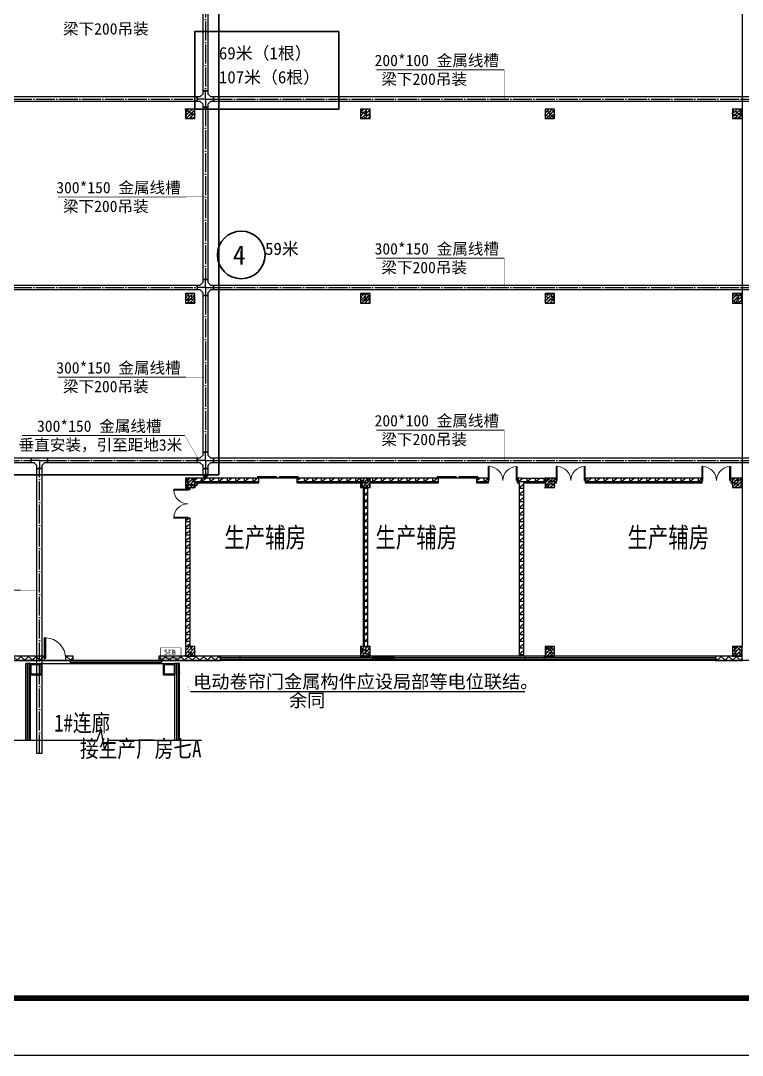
# Model space of a CAD drawing. Header units: millimetres. Extents: x -633009578 to 5705885, y -633235091 to 2571734.
# Drawn here: x 4089861 to 4127780, y 1835012 to 1889395 of the extents above; entities that cross this region are included whole.
import ezdxf
from ezdxf.enums import TextEntityAlignment as Align

# ---------------------------------------------------------------- set-up
doc = ezdxf.new("R2010")
doc.units = ezdxf.units.MM
doc.header["$LTSCALE"] = 1000
doc.header["$MEASUREMENT"] = 0
for name, pattern in [('DASH', [0.35, 0.25, -0.1]), ('DASHED2', [0.375, 0.25, -0.125]), ('DOTE', [2.4200000000000004, 2, -0.2, 0.02, -0.2])]:
    doc.linetypes.add(name, pattern=pattern)
doc.layers.get('0').update_dxf_attribs({"color": 9})
for name, color, linetype in [('000000000000电气', 7, 'Continuous'), ('3T_WOOD', 21, 'Continuous'), ('A-COLUM(柱)', 255, 'Continuous'), ('A-DI-S(箭头)', 76, 'Continuous'), ('A-DOOR(门）', 4, 'Continuous'), ('A-F-AREA(计算)', 5, 'Continuous'), ('A-FLOR(看线)', 8, 'Continuous'), ('A-HATH(填充)', 8, 'Continuous'), ('A-ROOF-G(钢构)', 25, 'Continuous'), ('A-TEXT(房间)', 243, 'Continuous'), ('A-WALL(墙)', 255, 'Continuous'), ('A-WINDOW（窗）', 4, 'Continuous'), ('WALL', 9, 'Continuous'), ('电-弱电平面-箭头', 3, 'Continuous'), ('电-强电平面-设备', 4, 'Continuous'), ('电-桥架', 4, 'Continuous'), ('设备-箱柜', 3, 'Continuous'), ('院图签、封面151013$0$PUB_TITLE', 153, 'Continuous'), ('院图签、封面151013$0$图签文字', 4, 'Continuous')]:
    doc.layers.add(name, color=color, linetype=linetype)
doc.styles.add('_TCH', font='simhei.ttf', dxfattribs={"width": 0.75, "bigfont": 'hztxt.shx'})
doc.styles.add('ELEC-DIM', font='simhei.ttf')
doc.styles.add('IDQSTYLE', font='simhei.ttf', dxfattribs={"width": 0.707, "bigfont": 'hztxt.shx'})
doc.styles.add('TXT', font='simhei.ttf', dxfattribs={"width": 0.8, "bigfont": 'hztxt.shx'})
doc.styles.add('宋', font='simhei.ttf', dxfattribs={"width": 0.8})
doc.styles.add('宋体', font='simhei.ttf')
doc.styles.add('院图签、封面151013$0$-宋体', font='simhei.ttf', dxfattribs={"width": 0.8})
pattern_1 = [(0, (1628470.737756166, 677977.5160347573), (0, 350), []), (37.875, (1628870.737756166, 677977.5160347573), (-169.61527734408, 218.0766567528281), []), (90, (1628870.737756166, 677977.5160347573), (-450, 2.755455298081545e-14), [])]
pattern_2 = [(45, (1628670.737756166, 677977.5160347573), (-200.0002033111466, 200.0002033111467), []), (135, (1628670.737756166, 677977.5160347573), (-200.0002033111467, -200.0002033111466), [])]

# ---------------------------------------------------------------- blocks, each defined once
blk = doc.blocks.new('*X3')
at = {"color": 0, "linetype": 'Continuous'}
for p, q in [((192.587376364835, 446.7215535232801), (193.8713933576327, 448.0055705160779)), ((192.6509968705344, 446.3609099602676), (194.2320369206452, 447.9419500103785)), ((192.6864539319484, 447.2448951591055), (193.3480517218074, 447.9064929489645)), ((192.7889704286661, 446.0746194496875), (194.5183274312254, 447.8039764522467)), ((192.9823694457329, 445.8437543980423), (194.7491924828706, 447.61057743518)), ((193.2275231399996, 445.664644023597), (194.9283028573159, 447.3654237409133)), ((193.5311577474, 445.5440145622856), (195.0489323186273, 447.0617891335129)), ((193.9202347052458, 445.5088274514194), (195.0841194294935, 446.6727121756671)), ((194.6075199946775, 445.7718486721392), (194.8210982087737, 445.9854268862354))]:
    blk.add_line(p, q, dxfattribs=at)
blk = doc.blocks.new('HC001442')
at = {"color": 0, "linetype": 'Continuous'}
blk.add_line((2.614797267597169e-12, -0.0577611932696982), (-3.1054929004722, -3.232738715066034), dxfattribs=at)
blk.add_lwpolyline([(-3.1054929004722, -3.232738715066034, 0.8, 0, 0), (-5.057392361375946, -5.119309791709952, 0, 0, 0)], format="xyseb", dxfattribs=at)
blk.add_circle((0, 0), 0.625, dxfattribs=at)
at = {"color": 0, "linetype": 'Continuous', "xscale": 0.5, "yscale": 0.5, "zscale": 0.5}
blk.add_blockref('*X3', (-96.91845018383279, -223.3780232566237), dxfattribs=at)
at = {"color": 0, "style": 'IDQSTYLE', "width": 0.7}
blk.add_attdef('PSFHATT', (2.62500001, -5.119309791709952), '', height=2.5, dxfattribs=at)
blk = doc.blocks.new('建筑图框_A1')
at = {"layer": '院图签、封面151013$0$PUB_TITLE'}
blk.add_lwpolyline([(0, 0), (84100, 0), (84100, 59400), (0, 59400)], close=True, dxfattribs=at)
at = {"layer": '院图签、封面151013$0$PUB_TITLE', "const_width": 100}
blk.add_lwpolyline([(2500, 1000), (83100, 1000), (83100, 58400), (2500, 58400)], close=True, dxfattribs=at)
at = {"layer": '院图签、封面151013$0$图签文字', "color": 6, "style": '院图签、封面151013$0$-宋体'}
for tag, height, width, p in [('工程主持人', 400, 0.7999999999883585, (79990.91196859907, 29505.93707200652)), ('审定', 400, 0.7999999999883585, (79990.91196859907, 28705.93707200605)), ('审核', 400, 0.7999999999883585, (79990.91196859907, 27905.93707200559)), ('专业负责人', 400, 0.7999999999883585, (79990.91196859907, 27105.93707200512)), ('校对', 400, 0.7999999999883585, (79990.91196859907, 26305.93707200466)), ('设计', 400, 0.7999999999883585, (79990.91196859907, 25505.93707200419)), ('方案设计人', 400, 0.7999999999883585, (79990.91196859907, 24706.79438478127)), ('工程编号', 300, 0.7000000000116415, (81000.00416498398, 8700.424278954277)), ('版次', 300, 0.7000000000116415, (78738.08139540046, 3005.726258059498)), ('日期', 300, 0.7000000000116415, (82038.0813954557, 3000.226258123759)), ('比例', 300, 0.7000000000116415, (78738.08139537089, 2200.188802679535)), ('图号_X施', 300, 0.7000000000116415, (81538.08139540977, 2200.188802651362)), ('图号', 200, 0.7000000000116415, (82538.08139542397, 2400.075247410685)), ('图号_总数', 200, 0.7000000000116415, (82538.08139541186, 2000.075247410219))]:
    blk.add_attdef(tag, text='', height=height, dxfattribs=dict(at, width=width)).set_placement(p, align=Align.MIDDLE_CENTER)
at = {"layer": '院图签、封面151013$0$图签文字', "color": 6, "style": '院图签、封面151013$0$-宋体', "width": 0.7}
for tag, p in [('建设单位_001', (80935.88661794258, 7446.21079580821)), ('工程名称_001', (80933.52706738078, 6045.368099178996)), ('图名_001', (79742.88288308708, 4059.656552180292))]:
    blk.add_attdef(tag, p, '', height=300, dxfattribs=at)
blk = doc.blocks.new('HC001524')
at = {"color": 0, "linetype": 'Continuous', "const_width": 0.3}
blk.add_lwpolyline([(5, 2.5), (-5, 2.5), (-5, -2.5), (5, -2.5)], close=True, dxfattribs=at)
at = {"color": 0, "style": 'IDQSTYLE', "width": 0.7}
for tag, p in [('AF', (-1.5, -1.25)), ('PSFHATT', (7, -2.5))]:
    blk.add_attdef(tag, p, '', height=2.5, dxfattribs=at)
blk = doc.blocks.new('$TCHSYS$WIN2D')
for p, q in [((-0.5, 0.5), (0.5, 0.5)), ((-0.5, 0.5), (-0.4999999999999999, -0.5)), ((0.5, 0.5), (0.4999999999999998, -0.5)), ((0.5, 0.1666666666666666), (-0.5, 0.1666666666666666)), ((0.5, -0.1666666666666667), (-0.5, -0.1666666666666667)), ((-0.4999999999999999, -0.5), (0.5, -0.5))]:
    blk.add_line(p, q)
blk = doc.blocks.new('$DorLib2D$00000126')
at = {"color": 0, "linetype": 'Continuous'}
for p, q in [((-0.5319999999956053, 0.5), (-0.5319999999956053, 0.900000000000091)), ((0.5320000000047003, 0.900000000000091), (0.5320000000047003, 0.5000000000002274))]:
    blk.add_line(p, q, dxfattribs=at)
at = {"color": 0, "linetype": 'DASH'}
for p, q in [((-0.5319999999956053, 0.900000000000091), (0.5320000000047003, 0.900000000000091)), ((-0.5319999999956053, 0.5), (0.5320000000047003, 0.5000000000002274))]:
    blk.add_line(p, q, dxfattribs=at)
blk = doc.blocks.new('$DorLib2D$00000001')
for p, q in [((0.45, 0.9750000000000001), (0.5000000000000002, 0.9750000000000001)), ((0.45, 0), (0.45, 0.9750000000000001)), ((0.5, 0), (0.5, 0.9750000000000001)), ((0.5, 0), (0.45, 0))]:
    blk.add_line(p, q)
at = {"lineweight": 13}
blk.add_arc((0.475, 0), 0.975, 91.4692835813538, 180, dxfattribs=at)
blk = doc.blocks.new('$DorLib2D$00000002')
for p, q in [((-0.5, -5.684341886080802e-17), (-0.5000000000000007, 0.4875)), ((-0.4750000000000007, 0.4875), (-0.5000000000000007, 0.4875)), ((-0.475, -2.842170943040401e-17), (-0.4750000000000007, 0.4875)), ((0.475, -2.842170943040401e-17), (0.4750000000000007, 0.4875)), ((0.4750000000000007, 0.4875), (0.5000000000000007, 0.4875)), ((0.5, -5.684341886080802e-17), (0.5000000000000007, 0.4875)), ((-0.5, -5.684341886080802e-17), (-0.475, -2.842170943040401e-17)), ((0.5, -5.684341886080802e-17), (0.475, -2.842170943040401e-17))]:
    blk.add_line(p, q)
at = {"lineweight": 13}
for centre, start, end in [((-0.4875, -4.263256414560601e-17), 0, 88.53071641864632), ((0.4875, -4.263256414560601e-17), 91.4692835813537, 180)]:
    blk.add_arc(centre, 0.4875, start, end, dxfattribs=at)
blk = doc.blocks.new('$DORLIB2D$00000127')
at = {"color": 0}
for points in [[(-0.5333333333328483, 0.7948983154366971), (-0.5333333333328483, 0.690405644187237)], [(-0.03333333333284827, 0.7948983154366971), (-0.5333333333328483, 0.7948983154366971)], [(-0.03333333333284827, 0.690405644187237), (-0.5333333333328483, 0.690405644187237)], [(-0.03333333333284827, 0.7948983154366971), (-0.03333333333284827, 0.690405644187237)], [(0.5333333333328483, 0.7948983154366971), (0.03333333333284827, 0.7948983154366971)], [(0.03333333333284827, 0.7948983154366971), (0.03333333333284827, 0.690405644187237)], [(0.5333333333328483, 0.690405644187237), (0.03333333333284827, 0.690405644187237)], [(0.5333333333328483, 0.7948983154366971), (0.5333333333328483, 0.690405644187237)], [(0.5, 0.4999999999999858), (-0.5, 0.4999999999999858)]]:
    blk.add_lwpolyline(points, dxfattribs=at)
blk = doc.blocks.new('$WINLIB2D$00000001')
at = {"color": 0}
for points in [[(-0.4999999999999964, 0.5000000000000142), (-0.4999999999999964, -0.4999999999999858)], [(-0.4999999999999964, 0.5000000000000142), (0.5000000000000036, 0.5000000000000142)], [(0.5000000000000036, -0.4999999999999858), (0.5000000000000036, 0.5000000000000142)], [(0.5000000000000036, 0.1666666666666714), (-0.4999999999999964, 0.1666666666666714)], [(0.5000000000000036, -0.1666666666666572), (-0.4999999999999964, -0.1666666666666572)], [(-0.4999999999999964, -0.4999999999999858), (0.5000000000000036, -0.4999999999999858)]]:
    blk.add_lwpolyline(points, dxfattribs=at)
blk = doc.blocks.new('_FZH')
h = blk.add_hatch()
h.set_pattern_fill('钢筋混凝土', color=256, scale=0.1, style=0)
h.set_pattern_definition([(45, (0, 0), (-0.1767766952966369, 0.1767766952966369), []), (50, (0, 0), (0.7172601826007535, -0.06275213498259512), [0.07500000000000001, -0.8250000000000001]), (355, (0, 0), (-0.138751333613, 0.7521921337000119), [0.06, -0.66]), (100.4514, (0.05977168000000001, -0.00522934), (0.5785093817140216, 0.6894395420609536), [0.06374019, -0.701142112]), (46.1842, (0, 0.2), (1.067241048625645, -0.1655190143290181), [0.1125, -1.2375]), (96.6356, (0.088936745, 0.186206693), (0.9346627055487033, 0.9741178709004418), [0.095610288, -1.051713]), (351.1842, (0, 0.2), (0.9346619451336272, 0.9741186009253247), [0.09000000000000001, -0.9900000000000001]), (21, (0.1, 0.15), (0.5969070521184617, -0.4026188906653388), [0.07500000000000001, -0.8250000000000001]), (326, (0.1, 0.15), (0.2433153319215824, 0.7251500450468529), [0.06, -0.66]), (71.4514, (0.149742233, 0.116448394), (0.84022262858149, 0.3225304967099524), [0.06374019, -0.701142112]), (37.50000000000001, (0, 0), (0.01215985531729062, 0.3328938538313115), [0, -0.652, 0, -0.67, 0, -0.6625000000000001]), (7.499999999999999, (0, 0), (0.2630695374421486, 0.3944117118823603), [0, -0.382, 0, -0.637, 0, -0.2525]), (-32.5, (-0.223, 0), (0.533822436172409, -0.02255487173437976), [0, -0.25, 0, -0.78, 0, -1.035]), (-42.5, (-0.323, 0), (0.5831861693423862, 0.1001049823323177), [0, -0.325, 0, -0.518, 0, -0.735])])
h.paths.add_polyline_path([(-0.5, -0.5), (0.5, -0.5), (0.5, 0.5), (-0.5, 0.5)])
blk.add_lwpolyline([(-0.5, -0.5), (0.5, -0.5), (0.5, 0.5), (-0.5, 0.5)], close=True)

msp = doc.modelspace()

# ---------------------------------------------------------------- hatches: boundary and pattern name
at = {"layer": '3T_WOOD'}
h = msp.add_hatch(dxfattribs=at)
h.set_pattern_fill('ANSI31', color=256, scale=50)
h.set_pattern_definition([(45, (2939028.65830355, 677977.51603476), (-56.1266007566822, 56.12660075668221), [])])
h.paths.add_polyline_path([(4108369.308985913, 1855999.596922419), (4109469.308985913, 1855999.596922419), (4109469.308985913, 1855759.596922419), (4108369.308985913, 1855759.596922419)])
at = {"layer": 'A-HATH(填充)'}
h = msp.add_hatch(dxfattribs=at)
h.set_pattern_fill('空心砖', color=256, scale=100, style=0)
h.set_pattern_definition(pattern_1)
h.paths.add_polyline_path([(4099019.256591875, 1865349.596922424), (4099019.256591875, 1865109.596922423), (4102369.256592124, 1865109.596922408), (4102369.256592124, 1865349.596922421)])
h = msp.add_hatch(dxfattribs=at)
h.set_pattern_fill('空心砖', color=256, scale=100, style=0)
h.set_pattern_definition(pattern_1)
h.paths.add_polyline_path([(4107719.256591875, 1865109.59692242), (4107719.256591875, 1865349.596922424), (4104369.256592124, 1865349.596922421), (4104369.256592124, 1865109.596922408)])
h = msp.add_hatch(dxfattribs=at)
h.set_pattern_fill('空心砖', color=256, scale=100, style=0)
h.set_pattern_definition(pattern_1)
h.paths.add_polyline_path([(4108219.256591875, 1865349.596922424), (4108219.256591875, 1865109.596922436), (4111819.256591615, 1865109.596922411), (4111819.256591615, 1865349.596922438)])
h = msp.add_hatch(dxfattribs=at)
h.set_pattern_fill('空心砖', color=256, scale=100, style=0)
h.set_pattern_definition(pattern_1)
h.paths.add_polyline_path([(4113819.256592124, 1865109.596922411), (4114449.256591615, 1865109.596922411), (4114449.256591615, 1865349.596922438), (4113819.256592124, 1865349.596922438)])
h = msp.add_hatch(dxfattribs=at)
h.set_pattern_fill('空心砖', color=256, scale=100, style=0)
h.set_pattern_definition(pattern_1)
h.paths.add_polyline_path([(4116169.256591853, 1865349.596922424), (4115949.256591615, 1865349.596922438), (4115949.256591615, 1865109.596922411), (4116049.256591867, 1865109.596922437), (4116169.256591862, 1865189.596922415)])
h = msp.add_hatch(dxfattribs=at)
h.set_pattern_fill('空心砖', color=256, scale=100, style=0)
h.set_pattern_definition(pattern_1)
h.paths.add_polyline_path([(4117419.256591875, 1865109.596922417), (4117419.256591875, 1865349.596922424), (4116169.256591853, 1865349.596922424), (4116169.256591862, 1865189.596922415), (4116289.256591867, 1865109.596922384)])
h = msp.add_hatch(dxfattribs=at)
h.set_pattern_fill('空心砖', color=256, scale=100, style=0)
h.set_pattern_definition(pattern_1)
h.paths.add_polyline_path([(4117919.256591875, 1865349.596922424), (4117919.256591875, 1865109.596922429), (4118019.256592124, 1865109.596922431), (4118019.256592124, 1865349.596922431)])
h = msp.add_hatch(dxfattribs=at)
h.set_pattern_fill('空心砖', color=256, scale=100, style=0)
h.set_pattern_definition(pattern_1)
h.paths.add_polyline_path([(4119519.256592124, 1865109.596922431), (4125669.256591615, 1865109.596922431), (4125669.256591615, 1865349.596922431), (4119519.256592124, 1865349.596922431)])
h = msp.add_hatch(dxfattribs=at)
h.set_pattern_fill('空心砖', color=256, scale=100, style=0)
h.set_pattern_definition(pattern_1)
h.paths.add_polyline_path([(4127269.256591875, 1865109.596922429), (4127269.256591875, 1865349.596922429), (4127169.256591615, 1865349.596922431), (4127169.256591615, 1865109.596922431)])
h = msp.add_hatch(dxfattribs=at)
h.set_pattern_fill('空心砖', color=256, scale=100, style=0)
h.set_pattern_definition(pattern_1)
h.paths.add_polyline_path([(4098759.256591341, 1864849.596922424), (4098519.256591341, 1864849.596922424), (4098519.25659135, 1864749.596922615), (4098759.25659135, 1864749.596922615)])
h = msp.add_hatch(dxfattribs=at)
h.set_pattern_fill('空心砖', color=256, scale=100, style=0)
h.set_pattern_definition(pattern_1)
h.paths.add_polyline_path([(4107849.256591875, 1856499.596922424), (4108089.256591875, 1856499.596922424), (4108089.256591867, 1864849.596922424), (4107849.256591867, 1864849.596922424)])
h = msp.add_hatch(dxfattribs=at)
h.set_pattern_fill('空心砖', color=256, scale=100, style=0)
h.set_pattern_definition(pattern_1)
h.paths.add_polyline_path([(4116169.256591862, 1865189.596922415), (4116049.256591867, 1865109.596922437), (4116049.256591854, 1855999.596922424), (4116289.256591854, 1855999.596922424), (4116289.256591867, 1865109.596922384)])
h = msp.add_hatch(dxfattribs=at)
h.set_pattern_fill('空心砖', color=256, scale=100, style=0)
h.set_pattern_definition(pattern_1)
h.paths.add_polyline_path([(4098759.256591309, 1856499.596922424), (4098759.25659135, 1863249.596922615), (4098519.25659135, 1863249.596922615), (4098519.256591309, 1856499.596922424)])
h = msp.add_hatch(dxfattribs=at)
h.set_pattern_fill('多孔材料', color=256, scale=100, style=0)
h.set_pattern_definition(pattern_2)
h.paths.add_polyline_path([(4088869.308977072, 1855759.59692243), (4091119.249386415, 1855759.59692243), (4091119.249386415, 1855999.596922419), (4088869.308977072, 1855999.596922419)])
h = msp.add_hatch(dxfattribs=at)
h.set_pattern_fill('多孔材料', color=256, scale=100, style=0)
h.set_pattern_definition(pattern_2)
h.paths.add_polyline_path([(4092219.249386415, 1855759.59692243), (4092619.249385906, 1855759.59692243), (4092619.249385906, 1855999.596922419), (4092219.249386415, 1855999.596922419)])
h = msp.add_hatch(dxfattribs=at)
h.set_pattern_fill('多孔材料', color=256, scale=100, style=0)
h.set_pattern_definition(pattern_2)
h.paths.add_polyline_path([(4097119.249386415, 1855759.59692243), (4100369.246097129, 1855759.59692243), (4100369.246097129, 1855999.596922419), (4097119.249386415, 1855999.596922419)])
h = msp.add_hatch(dxfattribs=at)
h.set_pattern_fill('多孔材料', color=256, scale=100, style=0)
h.set_pattern_definition(pattern_2)
h.paths.add_polyline_path([(4127769.256591875, 1855999.596922424), (4126369.246097129, 1855999.596922419), (4126369.246097129, 1855759.59692243), (4127769.256591875, 1855759.596922424)])

# ---------------------------------------------------------------- linework, layer by layer
at = {"layer": '000000000000电气', "color": 2, "lineweight": 35}
for p, q in [((4100275.940698322, 1896281.503696746), (4100275.940698322, 1865530.046226885)), ((4100275.940698322, 1865530.046226885), (4062503.250811218, 1865530.046226885))]:
    msp.add_line(p, q, dxfattribs=at)
msp.add_lwpolyline([(4106585.211316179, 1888831.920508153), (4099019.256591875, 1888831.920508153), (4099019.256591875, 1884749.596922424), (4106585.211316179, 1884749.596922424)], close=True, dxfattribs=at)
msp.add_circle((4101450.276757906, 1877081.038560289), 1251.191431083716, dxfattribs=at)
at = {"layer": '3T_WOOD'}
msp.add_lwpolyline([(4108369.308985913, 1855999.596922419), (4109469.308985913, 1855999.596922419), (4109469.308985913, 1855759.596922419), (4108369.308985913, 1855759.596922419)], close=True, dxfattribs=at)
at = {"layer": 'A-DI-S(箭头)'}
msp.add_lwpolyline([(4088969.256591874, 1851571.776073768), (4093888.006591874, 1851571.776073766), (4094079.090964864, 1852096.776073766), (4094264.234294607, 1851046.776073766), (4094450.506591874, 1851571.776073765), (4099369.256591874, 1851571.776073763)], dxfattribs=at)
at = {"layer": 'A-DOOR(门）'}
for p, q in [((4091119.249386274, 1855759.596922424), (4092219.249386274, 1855759.596922424)), ((4092619.249386086, 1855759.596922424), (4097119.249386086, 1855759.596922424))]:
    msp.add_line(p, q, dxfattribs=at)
at = {"layer": 'A-F-AREA(计算)'}
msp.add_lwpolyline([(4060729.234130392, 1991839.59697076), (4195009.234130392, 1991839.59697076), (4195009.234130392, 1855759.59697076), (4060729.234130392, 1855759.59697076)], close=True, dxfattribs=at)
at = {"layer": 'A-FLOR(看线)'}
for points in [[(4127769.256591873, 1923699.596923012), (4127769.256591873, 1856499.596923012)], [(4090969.263797648, 1855599.596922425), (4097369.263797651, 1855599.596922425)]]:
    msp.add_lwpolyline(points, dxfattribs=at)
at = {"layer": 'A-ROOF-G(钢构)'}
for points in [[(4090369.263797648, 1855599.596922425), (4090969.263797648, 1855599.596922425), (4090969.263797648, 1854999.596922425), (4090369.263797648, 1854999.596922425)], [(4090419.263797648, 1855549.596922425), (4090919.263797648, 1855549.596922425), (4090919.263797648, 1855049.596922425), (4090419.263797648, 1855049.596922425)], [(4097369.263797651, 1855599.596922425), (4097969.263797651, 1855599.596922425), (4097969.263797651, 1854999.596922425), (4097369.263797651, 1854999.596922425)], [(4097419.263797651, 1855549.596922425), (4097919.263797651, 1855549.596922425), (4097919.263797651, 1855049.596922425), (4097419.263797651, 1855049.596922425)]]:
    msp.add_lwpolyline(points, close=True, dxfattribs=at)
at = {"layer": 'A-WALL(墙)'}
for p, q in [((4102369.256592124, 1865349.596922421), (4099019.256591126, 1865349.59692245)), ((4102369.256592124, 1865109.596922408), (4102369.256592124, 1865349.596922421)), ((4107719.256592103, 1865349.596922383), (4104369.256592124, 1865349.596922421)), ((4104369.256592124, 1865349.596922421), (4104369.256592124, 1865109.596922408)), ((4111819.256591615, 1865349.596922438), (4108219.256592103, 1865349.596922367)), ((4111819.256591615, 1865109.596922411), (4111819.256591615, 1865349.596922438)), ((4114449.256591615, 1865349.596922438), (4113819.256592124, 1865349.596922438)), ((4113819.256592124, 1865349.596922438), (4113819.256592124, 1865109.596922411)), ((4114449.256591615, 1865109.596922411), (4114449.256591615, 1865349.596922438)), ((4116169.256591853, 1865349.596922424), (4115949.256591615, 1865349.596922438)), ((4115949.256591615, 1865349.596922438), (4115949.256591615, 1865109.596922411)), ((4116169.256591853, 1865349.596922424), (4117419.256592103, 1865349.596922381)), ((4118019.256592124, 1865349.596922431), (4117919.256592103, 1865349.596921934)), ((4118019.256592124, 1865109.596922431), (4118019.256592124, 1865349.596922431)), ((4125669.256591615, 1865349.596922431), (4119519.256592124, 1865349.596922431)), ((4119519.256592124, 1865349.596922431), (4119519.256592124, 1865109.596922431)), ((4125669.256591615, 1865109.596922431), (4125669.256591615, 1865349.596922431)), ((4127269.256591126, 1865349.596922399), (4127169.256591615, 1865349.596922431)), ((4127169.256591615, 1865349.596922431), (4127169.256591615, 1865109.596922431)), ((4098519.256591115, 1864849.596922453), (4098519.25659135, 1864749.596922615)), ((4098759.25659135, 1864749.596922615), (4098759.25659121, 1864849.596922453)), ((4099019.256591126, 1865109.596922365), (4102369.256592124, 1865109.596922408)), ((4104369.256592124, 1865109.596922408), (4107719.256592103, 1865109.596922495)), ((4107849.256591831, 1864849.596922453), (4107849.256591908, 1856499.596922453)), ((4108089.256591888, 1864849.596922453), (4108089.256591865, 1856499.596922453)), ((4108219.256592103, 1865109.596922374), (4111819.256591615, 1865109.596922411)), ((4113819.256592124, 1865109.596922411), (4114449.256591615, 1865109.596922411)), ((4115949.256591615, 1865109.596922411), (4116049.256591867, 1865109.596922437)), ((4116049.256591867, 1865109.596922437), (4116049.256591854, 1855999.596922424)), ((4116289.256591867, 1865109.596922384), (4117419.256592103, 1865109.596922706)), ((4116289.256591867, 1865109.596922384), (4116289.256591854, 1855999.596922424)), ((4117919.256592103, 1865109.5969235), (4118019.256592124, 1865109.596922431)), ((4119519.256592124, 1865109.596922431), (4125669.256591615, 1865109.596922431)), ((4127169.256591615, 1865109.596922431), (4127269.256591126, 1865109.596921182)), ((4098519.25659135, 1864749.596922615), (4098759.25659135, 1864749.596922615)), ((4098759.25659135, 1863249.596922615), (4098519.25659135, 1863249.596922615)), ((4098519.25659135, 1863249.596922615), (4098519.256591309, 1856499.596922424)), ((4098759.256591309, 1856499.596922424), (4098759.25659135, 1863249.596922615)), ((4090129.263797648, 1855599.596922425), (4090369.263797648, 1855599.596922425)), ((4097969.263797651, 1855599.596922425), (4098209.263797651, 1855599.596922425)), ((4116289.256591854, 1855999.596922424), (4116049.256591854, 1855999.596922424)), ((4090129.263797648, 1851571.776073767), (4090369.263797648, 1851571.776073767)), ((4097969.263797651, 1851571.776073764), (4098209.263797651, 1851571.776073764))]:
    msp.add_line(p, q, dxfattribs=at)
at = {"layer": 'A-WINDOW（窗）'}
for points in [[(4101369.246097129, 1855999.596922417), (4101369.246097129, 1855759.596922424)], [(4109469.308985859, 1855999.596922417), (4109469.308985859, 1855759.596922417)], [(4116369.246097129, 1855999.596922417), (4116369.246097129, 1855759.596922424)], [(4117369.246097129, 1855999.596922417), (4117369.246097129, 1855759.596922424)]]:
    msp.add_lwpolyline(points, dxfattribs=at)
at = {"layer": 'WALL'}
for p, q in [((4091119.249386415, 1855999.596922419), (4088869.308977072, 1855999.596922419)), ((4088869.308977072, 1855759.59692243), (4091119.249386415, 1855759.59692243)), ((4091119.249386415, 1855759.59692243), (4091119.249386415, 1855999.596922419)), ((4092619.249385906, 1855999.596922419), (4092219.249386415, 1855999.596922419)), ((4092219.249386415, 1855999.596922419), (4092219.249386415, 1855759.59692243)), ((4092219.249386415, 1855759.59692243), (4092619.249385906, 1855759.59692243)), ((4092619.249385906, 1855759.59692243), (4092619.249385906, 1855999.596922419)), ((4100369.246097129, 1855999.596922419), (4097119.249386415, 1855999.596922419)), ((4097119.249386415, 1855999.596922419), (4097119.249386415, 1855759.59692243)), ((4097119.249386415, 1855759.59692243), (4100369.246097129, 1855759.59692243)), ((4100369.246097129, 1855759.59692243), (4100369.246097129, 1855999.596922419)), ((4127769.256591875, 1855999.596922424), (4126369.246097129, 1855999.596922419)), ((4126369.246097129, 1855999.596922419), (4126369.246097129, 1855759.59692243)), ((4126369.246097129, 1855759.59692243), (4127769.256591875, 1855759.596922424)), ((4127769.256591875, 1855759.596922424), (4127769.256591875, 1855999.596922424))]:
    msp.add_line(p, q, dxfattribs=at)
at = {"layer": '电-强电平面-设备', "color": 3}
msp.add_line((4098777.862638904, 1854135.471187768), (4116355.999722955, 1854135.471187768), dxfattribs=at)
at = {"layer": '电-强电平面-设备', "color": 3, "const_width": 2}
msp.add_lwpolyline([(4098777.862638904, 1854135.471187768), (4097742.142425789, 1856160.119638839)], dxfattribs=at)
at = {"layer": '电-桥架', "color": 5, "linetype": 'DOTE', "ltscale": 0.5}
for p, q in [((4099567.836927684, 1892985.256234681), (4099567.836940906, 1885701.747359456)), ((4099567.836941677, 1885276.747359456), (4099567.836940906, 1885701.747359456)), ((4061613.271414274, 1885276.747359456), (4099142.836941677, 1885276.747359456)), ((4099567.836941677, 1885276.747359456), (4099142.836941677, 1885276.747359456)), ((4099567.836941677, 1885276.747359456), (4099567.836942449, 1884851.747359456)), ((4099567.836941677, 1885276.747359456), (4099992.836941677, 1885276.747359456)), ((4099992.836941677, 1885276.747359456), (4166563.324151149, 1885276.747359456)), ((4099567.836942449, 1884851.747359456), (4099567.836958887, 1875796.133198566)), ((4099567.836959659, 1875371.133198566), (4099567.836958887, 1875796.133198566)), ((4061613.271414274, 1875371.133198566), (4099142.836959659, 1875371.133198566)), ((4099567.836959659, 1875371.133198566), (4099142.836959659, 1875371.133198566)), ((4099567.836959659, 1875371.133198566), (4099567.83696043, 1874946.133198566)), ((4099567.836959659, 1875371.133198566), (4099992.836959659, 1875371.133198566)), ((4099992.836959659, 1875371.133198566), (4137012.825303873, 1875371.133198566)), ((4099567.83696043, 1874946.133198566), (4099567.836975384, 1866708.413784905)), ((4099567.836948086, 1866283.413784905), (4099567.83694994, 1866708.413784905)), ((4060969.256591898, 1866283.413784905), (4090416.726145992, 1866283.413784905)), ((4090841.726145992, 1866283.413784905), (4090416.726145992, 1866283.413784905)), ((4090841.726145992, 1866283.413784905), (4091266.726145992, 1866283.413784905)), ((4090841.726145992, 1866283.413784905), (4090841.726146047, 1865858.413784905)), ((4091266.726145992, 1866283.413784905), (4099142.836948086, 1866283.413784905)), ((4099567.836948086, 1866283.413784905), (4099142.836948086, 1866283.413784905)), ((4099567.836948086, 1866283.413784905), (4099992.836948086, 1866283.413784905)), ((4099567.836948086, 1866283.413784905), (4099567.836946932, 1865858.413784905)), ((4099992.836948086, 1866283.413784905), (4137012.825287561, 1866283.413784905)), ((4090841.726147986, 1850870.977254026), (4090841.726146047, 1865858.413784905)), ((4099567.836946932, 1865858.413784905), (4099567.836945889, 1865474.596922396))]:
    msp.add_line(p, q, dxfattribs=at)
at = {"layer": '电-桥架', "color": 9, "linetype": 'DASHED2', "ltscale": 0.5}
for p, q in [((4090416.726145992, 1866408.413784905), (4090416.726145993, 1866158.413784905)), ((4091266.726145993, 1866158.413784905), (4091266.726145992, 1866408.413784905)), ((4090716.726146047, 1865858.413784888), (4090966.726146047, 1865858.413784921))]:
    msp.add_line(p, q, dxfattribs=at)
at = {"layer": '电-桥架', "ltscale": 0.5}
for points in [[(4099442.836940906, 1885701.747359229), (4099442.836927684, 1892985.256234453), (4099692.836927684, 1892985.256234908), (4099692.836940906, 1885701.747359684)], [(4099992.836941678, 1885151.747359456), (4099842.836941678, 1885151.747359456), (4099692.836942176, 1885001.747359684), (4099692.836942449, 1884851.747359684), (4099442.836942449, 1884851.747359228), (4099442.836942176, 1885001.747359228), (4099292.836941678, 1885151.747359456), (4099142.836941678, 1885151.747359456), (4099142.836941676, 1885401.747359456), (4099292.836941676, 1885401.747359456), (4099442.836941178, 1885551.747359229), (4099442.836940906, 1885701.747359229), (4099692.836940906, 1885701.747359684), (4099692.836941178, 1885551.747359684), (4099842.836941677, 1885401.747359456), (4099992.836941677, 1885401.747359456)], [(4099142.836941678, 1885151.747359456), (4061613.271414275, 1885151.747359456), (4061613.271414274, 1885401.747359456), (4099142.836941677, 1885401.747359456)], [(4099442.836958887, 1875796.133198338), (4099442.836942449, 1884851.747359229), (4099692.836942449, 1884851.747359684), (4099692.836958887, 1875796.133198793)], [(4099992.83695966, 1875246.133198566), (4099842.83695966, 1875246.133198566), (4099692.836960158, 1875096.133198793), (4099692.83696043, 1874946.133198793), (4099442.83696043, 1874946.133198338), (4099442.836960158, 1875096.133198338), (4099292.836959659, 1875246.133198566), (4099142.836959659, 1875246.133198566), (4099142.836959658, 1875496.133198566), (4099292.836959658, 1875496.133198566), (4099442.836959159, 1875646.133198338), (4099442.836958887, 1875796.133198338), (4099692.836958887, 1875796.133198793), (4099692.836959159, 1875646.133198793), (4099842.836959658, 1875496.133198566), (4099992.836959658, 1875496.133198566)], [(4099142.83695966, 1875246.133198566), (4061613.271414275, 1875246.133198566), (4061613.271414274, 1875496.133198566), (4099142.836959659, 1875496.133198566)], [(4137012.825303874, 1875246.133198566), (4099992.83695966, 1875246.133198566), (4099992.836959659, 1875496.133198566), (4137012.825303873, 1875496.133198566)], [(4099442.836975384, 1866708.413784677), (4099442.83696043, 1874946.133198338), (4099692.83696043, 1874946.133198793), (4099692.836975384, 1866708.413785132)], [(4099992.836948087, 1866158.413784905), (4099842.836948087, 1866158.413784905), (4099692.83694734, 1866008.413784566), (4099692.836946932, 1865858.413784566), (4099442.836946932, 1865858.413785244), (4099442.83694734, 1866008.413785244), (4099292.836948087, 1866158.413784905), (4099142.836948087, 1866158.413784905), (4099142.836948086, 1866408.413784905), (4099292.836948086, 1866408.413784905), (4099442.836949286, 1866558.413785449), (4099442.83694994, 1866708.413785449), (4099692.83694994, 1866708.41378436), (4099692.836949286, 1866558.41378436), (4099842.836948086, 1866408.413784905), (4099992.836948086, 1866408.413784905)], [(4091266.726145993, 1866158.413784905), (4091116.726145993, 1866158.413784905), (4090966.726146028, 1866008.413784922), (4090966.726146047, 1865858.413784922), (4090716.726146047, 1865858.413784888), (4090716.726146028, 1866008.413784888), (4090566.726145993, 1866158.413784905), (4090416.726145993, 1866158.413784905), (4090416.726145992, 1866408.413784905), (4091266.726145992, 1866408.413784905)], [(4137012.825287562, 1866158.413784905), (4099992.836948087, 1866158.413784905), (4099992.836948086, 1866408.413784905), (4137012.825287561, 1866408.413784905)], [(4099442.836945889, 1865474.596922735), (4099442.836946932, 1865858.413785244), (4099692.836946932, 1865858.413784566), (4099692.836945889, 1865474.596922057)]]:
    msp.add_lwpolyline(points, close=True, dxfattribs=at)
for points in [[(4166563.324151149, 1885151.747359456), (4099992.836941678, 1885151.747359456), (4099992.836941677, 1885401.747359456), (4166563.324151148, 1885401.747359456)], [(4090416.726145993, 1866158.413784905), (4060969.256591899, 1866158.413784905), (4060969.256591898, 1866408.413784905), (4090416.726145992, 1866408.413784905)], [(4091266.726145992, 1866408.413784905), (4099142.836948086, 1866408.413784905), (4099142.836948087, 1866158.413784905), (4091266.726145993, 1866158.413784905)], [(4090966.726146047, 1865858.413784921), (4090966.726147986, 1850870.977254043), (4090716.726147986, 1850870.977254009), (4090716.726146047, 1865858.413784888)]]:
    msp.add_lwpolyline(points, dxfattribs=at)
at = {"layer": '设备-箱柜', "color": 6}
for points in [[(4115272.008095101, 1885221.135884663, 15, 15, 0), (4115272.008095101, 1886811.422783465, 15, 15, 0), (4115272.008095101, 1886811.422783465, 45, 45, 0), (4108547.078404677, 1886811.422783465, 45, 45, 0)], [(4099517.833560777, 1880128.612334838, 15, 15, 0), (4098544.079345557, 1880128.612334838, 15, 15, 0), (4098544.079345557, 1880128.612334838, 45, 45, 0), (4091819.149655133, 1880128.612334838, 45, 45, 0)], [(4115272.008095101, 1875321.171399294, 15, 15, 0), (4115272.008095101, 1876911.458298097, 15, 15, 0), (4115272.008095101, 1876911.458298097, 45, 45, 0), (4108547.078404677, 1876911.458298097, 45, 45, 0)], [(4099517.833560777, 1870654.549180444, 15, 15, 0), (4098544.079345557, 1870654.549180444, 15, 15, 0), (4098544.079345557, 1870654.549180444, 45, 45, 0), (4091819.149655133, 1870654.549180444, 45, 45, 0)], [(4099700.022106726, 1865497.972572387, 15, 15, 0), (4098481.326832135, 1867588.624281732, 15, 15, 0), (4098481.326832135, 1867588.624281732, 45, 45, 0), (4089926.136687715, 1867588.624281732, 45, 45, 0)], [(4115272.008095101, 1866283.413784905, 15, 15, 0), (4115272.008095101, 1867873.700683707, 15, 15, 0), (4115272.008095101, 1867873.700683707, 45, 45, 0), (4108547.078404677, 1867873.700683707, 45, 45, 0)], [(4090838.826765932, 1859462.493166771, 15, 15, 0), (4089865.072550713, 1859462.493166771, 15, 15, 0), (4089865.072550713, 1859462.493166771, 45, 45, 0), (4083140.142860288, 1859462.493166771, 45, 45, 0)]]:
    msp.add_lwpolyline(points, format="xyseb", dxfattribs=at)

# ---------------------------------------------------------------- block references
at = {"layer": 'A-COLUM(柱)', "xscale": 500, "yscale": 500, "zscale": 500}
for p in [(4098769.256591875, 1884499.596922424), (4107969.256591875, 1884499.596922424), (4117669.256591875, 1884499.596922424), (4127519.256591875, 1884499.596922424), (4098769.256591875, 1874799.596922424), (4107969.256591875, 1874799.596922424), (4117669.256591875, 1874799.596922424), (4127519.256591875, 1874799.596922424), (4098769.256591875, 1865099.596922424), (4107969.256591875, 1865099.596922424), (4117669.256591875, 1865099.596922424), (4127519.256591875, 1865099.596922424), (4098769.256591875, 1856249.596922424), (4107969.256591875, 1856249.596922424), (4117669.256591875, 1856249.596922424), (4127519.256591875, 1856249.596922424)]:
    msp.add_blockref('_FZH', p, dxfattribs=at)
at = {"layer": 'A-DOOR(门）'}
for name, p, xscale, yscale, zscale in [('$DorLib2D$00000002', (4115199.256591543, 1865229.596922424), 1500, 1500, 1500), ('$DorLib2D$00000002', (4118769.2565922, 1865229.596922424), 1500, 1500, 1500), ('$DorLib2D$00000002', (4126419.25659194, 1865229.596922424), 1500, 1500, 1500), ('$DORLIB2D$00000127', (4103369.256592103, 1865229.596922424), 2000, 240, 2000), ('$DORLIB2D$00000127', (4112819.256591868, 1865229.596922424), 2000, 240, 2000)]:
    msp.add_blockref(name, p, dxfattribs=dict(at, xscale=xscale, yscale=yscale, zscale=zscale))
at = {"layer": 'A-DOOR(门）', "xscale": -1500, "yscale": 1500, "zscale": 1500, "rotation": 89.99999999999999}
msp.add_blockref('$DorLib2D$00000002', (4098639.256591309, 1863999.596922481), dxfattribs=at)
at = {"layer": 'A-DOOR(门）', "extrusion": (0, 0, -1), "xscale": 1100, "yscale": 1100, "zscale": 1100}
msp.add_blockref('$DorLib2D$00000001', (-4091669.249386274, 1855879.596922424), dxfattribs=at)
at = {"layer": 'A-DOOR(门）', "extrusion": (0, 0, -1), "xscale": -4500, "yscale": 240, "zscale": 4500, "rotation": 180}
msp.add_blockref('$DorLib2D$00000126', (-4094869.249386086, 1855879.596922424), dxfattribs=at)
at = {"layer": 'A-WINDOW（窗）', "extrusion": (0, 0, -1), "xscale": -4027.820848661475, "yscale": 240, "zscale": 4027.820848661475, "rotation": 270}
for p in [(-4090249.263797648, 1853585.686498094), (-4098089.263797651, 1853585.686498093)]:
    msp.add_blockref('$WINLIB2D$00000001', p, dxfattribs=at)
at = {"layer": 'A-WINDOW（窗）', "extrusion": (0, 0, -1), "xscale": 25999.99999999977, "yscale": 240, "zscale": 25999.99999999977}
msp.add_blockref('$TCHSYS$WIN2D', (-4113369.246097106, 1855879.596922424), dxfattribs=at)
at = {"layer": '电-弱电平面-箭头', "color": 4, "xscale": 140, "yscale": 140, "zscale": 140}
msp.add_blockref('HC001442', (4099567.83694087, 1865474.596917386), dxfattribs=at)
at = {"layer": '设备-箱柜', "xscale": 2.999999999999995, "yscale": 2.999999999999995}
msp.add_blockref('建筑图框_A1', (4008204.699681385, 1835011.976810416, 3.999999999999989e-08), dxfattribs=at)
at = {"layer": '设备-箱柜'}
ref = msp.add_blockref('HC001524', (4097742.142425789, 1856160.119638839), dxfattribs=dict(at, xscale=-107.52, yscale=107.52, zscale=107.52, rotation=180))
ref.add_attrib('AF', 'SEB', (4097385.330277742, 1856062.606580266), dxfattribs={"layer": '0', "color": 0, "height": 268.8, "style": 'ELEC-DIM'})

# ---------------------------------------------------------------- texts
at = {"layer": '000000000000电气', "color": 2, "lineweight": 35, "style": '宋体'}
for s, height, p in [('69米（1根）', 650, (4100275.940698322, 1887361.894992646)), ('107米（6根）', 650, (4100275.940698322, 1886100.576802146)), ('4', 1000, (4101005.639410416, 1876572.88159173))]:
    msp.add_text(s, height=height, dxfattribs=at).set_placement(p)
at = {"layer": '000000000000电气', "color": 0, "lineweight": 35, "style": '宋体'}
msp.add_text('59米', height=650, dxfattribs=at).set_placement((4102701.468188989, 1877081.038560289))
at = {"layer": 'A-TEXT(房间)'}
for s, height, style, width, p in [('生产辅房', 1050, '_TCH', 0.75, (4100562.039814631, 1861706.173116858)), ('生产辅房', 1050, '_TCH', 0.75, (4108500.73533233, 1861706.173116858)), ('生产辅房', 1050, '_TCH', 0.75, (4121743.337006076, 1861706.173116858)), ('1#连廊', 900, 'TXT', 0.8, (4091621.737302229, 1852030.033515468)), ('接生产厂房七A', 900, 'TXT', 0.8, (4092976.366002308, 1850679.951565248))]:
    msp.add_text(s, height=height, dxfattribs=dict(at, style=style, width=width)).set_placement(p)
at = {"layer": '电-强电平面-设备', "color": 3, "style": '宋'}
for s, p in [('电动卷帘门金属构件应设局部等电位联结。', (4098923.028592019, 1854307.462896376)), ('余同', (4103958.657294479, 1853321.765363128))]:
    msp.add_text(s, height=700, dxfattribs=at).set_placement(p)
at = {"layer": '设备-箱柜', "color": 6, "style": 'ELEC-DIM'}
for s, p in [('梁下200吊装', (4092085.86212943, 1888667.296389741)), ('200*100 金属线槽', (4108459.176151305, 1887006.126688353)), ('梁下200吊装', (4108813.790878974, 1886021.798501733)), ('300*150 金属线槽', (4091731.247401761, 1880323.316239726)), ('梁下200吊装', (4092085.86212943, 1879338.988053106)), ('300*150 金属线槽', (4108459.176151305, 1877106.162202985)), ('梁下200吊装', (4108813.790878974, 1876121.834016365)), ('300*150 金属线槽', (4091731.247401761, 1870849.253085332)), ('梁下200吊装', (4092085.86212943, 1869864.924898711)), ('200*100 金属线槽', (4108459.176151305, 1868068.404588595)), ('300*150 金属线槽', (4090722.23260949, 1867783.32818662)), ('梁下200吊装', (4108813.790878974, 1867084.076401975)), ('垂直安装，引至距地3米', (4089755, 1866799))]:
    msp.add_text(s, height=600, dxfattribs=at).set_placement(p)

doc.saveas('drawing.dxf')
